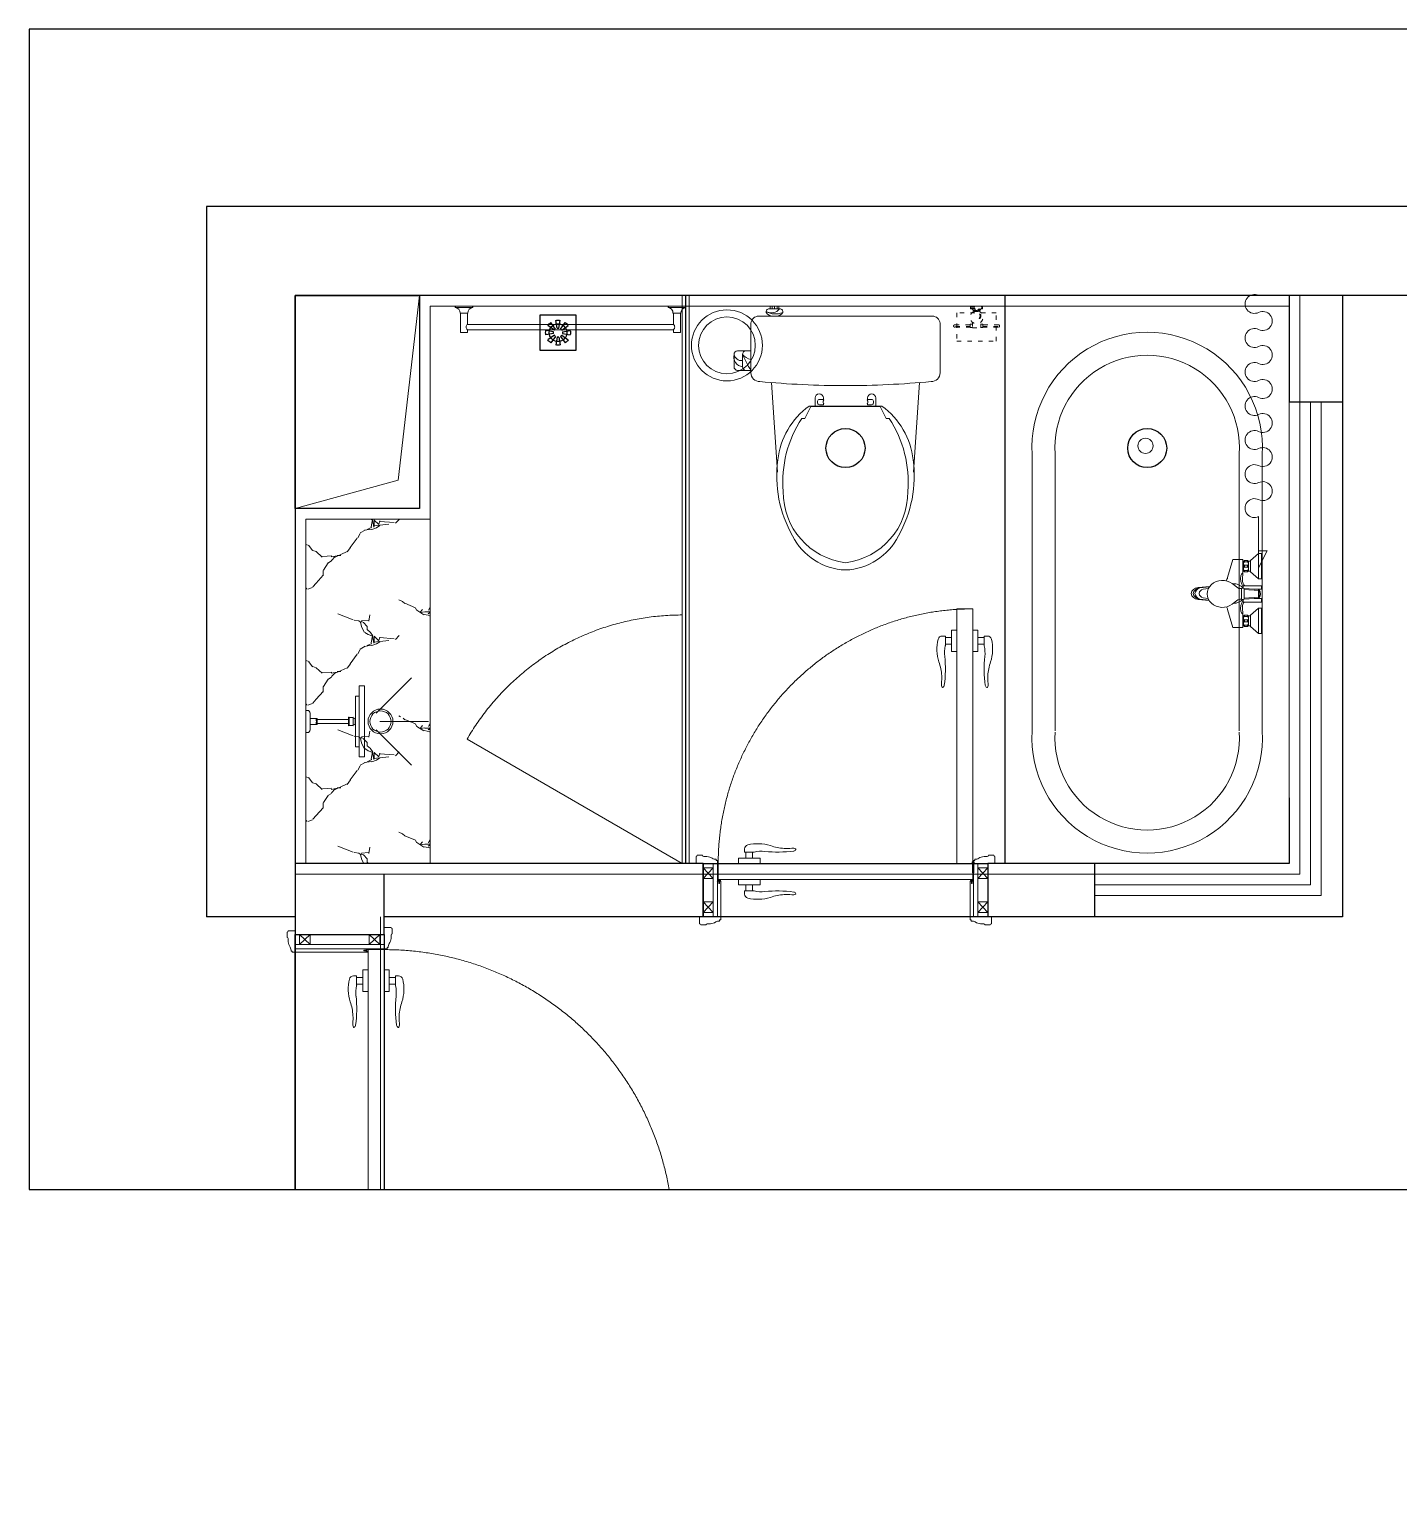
# Model space of a CAD drawing. Header units: millimetres. Extents: x 3162 to 221128, y -144913 to 11496.
# Drawn here: x 39419 to 43278, y -8834 to -4734 of the extents above; entities that cross this region are included whole.
import ezdxf
from ezdxf.xclip import XClip

# ---------------------------------------------------------------- set-up
doc = ezdxf.new("R2010")
doc.units = ezdxf.units.MM
doc.header["$LTSCALE"] = 10
doc.header["$XCLIPFRAME"] = 2
for name, pattern in [('ACAD_ISO03W100', [30, 12, -18]), ('DASH', [8.89, 6.35, -2.54]), ('DOTE', [61.468, 50.8, -5.08, 0.508, -5.08]), ('HIDDEN', [9.525, 6.35, -3.175])]:
    doc.linetypes.add(name, pattern=pattern)
doc.layers.get('Defpoints').update_dxf_attribs({"color": 250})
for name, color, linetype, lineweight in [('FC-Doorsill【门槛线】', 8, 'Continuous', 0), ('FC-Material【地坪分割线】', 138, 'Continuous', 0), ('FF-Complete【墙体完成线】', 6, 'Continuous', 0), ('FF-Curtain【平面窗帘】', 32, 'Continuous', 0), ('FF-Door【门】', 51, 'Continuous', 0), ('FF-FIXT【洁具】', 31, 'Continuous', 0), ('FF-MT【门套】', 20, 'Continuous', 0), ('FF-Socket【电气】', 124, 'Continuous', 0), ('FF-Win【窗】', 132, 'Continuous', 0), ('FF-【活动成品家具】', 51, 'Continuous', 0), ('Fine【细线】', 250, 'Continuous', 0), ('Hidden【虚线】', 136, 'DASH', 0)]:
    doc.layers.add(name, color=color, linetype=linetype, lineweight=lineweight)
for name, color, linetype in [('SYMBOL【符号】', 136, 'Continuous'), ('WALL_NEW【新建墙体】', 4, 'Continuous'), ('WALL【墙体】', 7, 'Continuous'), ('图层5', 251, 'Continuous'), ('屋面', 4, 'Continuous')]:
    doc.layers.add(name, color=color, linetype=linetype)

# ---------------------------------------------------------------- blocks, each defined once
blk = doc.blocks.new('马桶平面15')
at = {"color": 251}
for p, q in [((-182.4, 735.2), (-182.4, 743.3)), ((-175.9, 735.1), (-175.9, 743.3)), ((-168.6, 743.3), (-168.6, 735.1)), ((-164.1, 735.1), (-187.7, 735.1))]:
    blk.add_line(p, q, dxfattribs=at)
for points in [[(-171.3, 714.9, 0.288575), (-152.8, 725.1, 0.464141), (-158.6, 735.1), (-164.1, 735.1), (-164.1, 743.3), (-187.7, 743.3), (-187.7, 743.3), (-187.7, 735.1), (-193.2, 735.1, 0.464141), (-199, 725.1, 0.288575), (-180.5, 714.9)], [(-61.5, 462.9), (-61.5, 484.4, -1), (-38, 484.4), (-38, 480.5)], [(109.7, 462.9), (109.7, 484.4, 1), (86.2, 484.4), (86.2, 480.5)], [(26.7, 460.2), (121.9, 460.2), (138.7, 426.6), (147.1, 426.6, -0.17108), (199.3, 221.2, -0.383832), (24.1, 20.6, -0.383832), (-151.1, 221.2, -0.17108), (-98.9, 426.6), (-90.5, 426.6), (-73.7, 460.2), (121.9, 460.2)]]:
    blk.add_lwpolyline(points, format="xyb", dxfattribs=at)
for points in [[(24.1, 519.2, -0.023855), (-216.9, 530.8, -0.42765), (-242.5, 555.3), (-242.5, 695.1, -0.382307), (-220.4, 714.9), (24.1, 714.9), (268.6, 714.9, -0.382307), (290.7, 695.1), (290.7, 555.3, -0.42765), (265.1, 530.8, -0.023855)], [(24.1, 0, -0.272339), (-125.1, 96, -0.163159), (-166.6, 310.4, -0.20934), (-78.5, 461.5), (24.1, 461.5), (126.7, 461.5, -0.20934), (214.8, 310.4, -0.163159), (173.3, 96, -0.272339)]]:
    blk.add_lwpolyline(points, format="xyb", close=True)
for points in [[(-242.5, 617.1), (-242.5, 562.2), (-279.9, 562.2, -0.414214), (-289.9, 572.2), (-289.9, 607.1, -0.414214), (-279.9, 617.1)], [(-242.5, 617.1), (-242.5, 562.2), (-256.2, 562.2, -0.414214), (-266.2, 572.2), (-266.2, 607.1, -0.414214), (-256.2, 617.1)], [(-54.5, 475.5), (-54.5, 470.3, 0.414214), (-49.5, 465.3), (-38.7, 465.3, 0.58538), (-38.5, 470.3), (-38.5, 475.5, 0.58538), (-38.7, 480.5), (-49.5, 480.5, 0.414214)], [(102.7, 475.5), (102.7, 470.3, -0.414214), (97.7, 465.3), (86.9, 465.3, -0.58538), (86.7, 470.3), (86.7, 475.5, -0.58538), (86.9, 480.5), (97.7, 480.5, -0.414214)]]:
    blk.add_lwpolyline(points, format="xyb", close=True, dxfattribs=at)
for points in [[(-184.4, 527.9), (-167.1, 275.7)], [(232.6, 527.9), (215.3, 275.7)]]:
    blk.add_lwpolyline(points)
for centre, radius, start, end in [((-185.1, 755.7), 31.4, 242.8818, 319.142), ((-173.5, 774.1), 53.1, 240.7977, 292.8926), ((-262.7, 600.1), 28.1, 165.5916, 262.7603), ((-267.7, 612.3), 22.8, 193.4235, 273.8412), ((-231.7, 638.1), 46.4, 221.9148, 256.4413), ((180.7, 814.1), 492.5, 204.8643, 210.765)]:
    blk.add_arc(centre, radius, start, end, dxfattribs=at)
blk = doc.blocks.new('花洒平面')
at = {"color": 8}
for p, q in [((0, 207.8), (0, 345.7)), ((-23.2, 198.2), (-122.7, 297.6)), ((23.2, 198.2), (122.7, 297.6)), ((100, 150), (-100, 150)), ((10, 139.4), (-10, 139.4)), ((9.5, 133.4), (-9.5, 133.4)), ((7.6, 138.4), (-7.5, 138.4)), ((11, 121.4), (-11, 121.4)), ((6, 119.4), (-6, 119.4)), ((-8.5, 12), (8.5, 12)), ((-6.5, 32), (6.5, 32))]:
    blk.add_line(p, q, dxfattribs=at)
blk.add_lwpolyline([(11, 131.4, 0.992115), (11, 133.4), (9.5, 133.4, 0.130917), (7.6, 138.4), (9.5, 138.4, 0.413995), (10, 139.4), (71.3, 139.4), (71.3, 150), (100, 150), (100, 165), (-100, 165), (-100, 150), (-71.3, 150), (-71.3, 139.4), (-10, 139.4, 0.413995), (-9.5, 138.4), (-7.5, 138.4, 0.130917), (-9.5, 133.4), (-11, 133.4, 0.992115), (-11, 131.4, 0.003958), (-11, 131.4, 0.080962), (-11, 121.4, 1), (-11, 119.4), (-6, 119.4), (-6, 32), (-6.5, 32, 0.414214), (-8.5, 30), (-8.5, 12), (-21, 12, 0.261972), (-31, 7), (-31, 0), (31, 0), (31, 7, 0.261972), (21, 12), (8.5, 12), (8.5, 30, 0.414214), (6.5, 32), (6, 32), (6, 119.4), (11, 119.4, 1), (11, 121.4, 0.080962), (11, 131.4)], format="xyb")
blk.add_lwpolyline([(8.5, 30, -0.375464), (2.6, 29, 0.238002), (-2.6, 29, -0.375464), (-8.5, 30)], format="xyb", dxfattribs=at)
for radius in [35, 30]:
    blk.add_circle((0, 210), radius, dxfattribs=at)
blk = doc.blocks.new('DOORBLK101')
blk.add_line((-0.5, 0), (0, 0.866))
at = {"color": 8, "linetype": 'HIDDEN', "ltscale": 10}
blk.add_arc((-0.5, 0), 1, 0, 60, dxfattribs=at)
blk = doc.blocks.new('海龙工具_2009110106373373')
at = {"linetype": 'ACAD_ISO03W100', "ltscale": 0.1}
for p, q in [((-16.7, 0), (16.7, 0)), ((-16.7, -5.8), (-16.7, 0)), ((16.7, -5.8), (16.7, 0)), ((-16.7, -5.8), (16.7, -5.8)), ((-9.5, -11.1), (9.5, -11.1)), ((-7.9, -13.8), (7.9, -13.8)), ((-6.9, -13.8), (-6.9, -11.1)), ((6.9, -13.8), (6.9, -11.1))]:
    blk.add_line(p, q, dxfattribs=at)
at = {"color": 8, "linetype": 'ACAD_ISO03W100', "ltscale": 0.1}
for p, q in [((-16.7, -4.4), (16.7, -4.4)), ((-6.6, -13.8), (-6.6, -11.1)), ((-6.1, -13.8), (-6.1, -11.1)), ((-2.5, -13.8), (-2.5, -11.1)), ((5.6, -13.8), (5.6, -11.1)), ((5.9, -13.8), (5.9, -11.1)), ((6.4, -13.8), (6.4, -11.1)), ((7, -33.3), (9.2, -33.3)), ((7.8, -20.3), (11.9, -22.7))]:
    blk.add_line(p, q, dxfattribs=at)
blk.add_lwpolyline([(-55.5, -96.8), (55.2, -96.8), (55.2, -17.4), (-55.5, -17.4)], close=True, dxfattribs=at)
for points in [[(-17.6, -56.1), (-64.4, -56.1)], [(-17.6, -56.7), (-64, -56.7)], [(17.6, -56.1), (64.4, -56.1)], [(17.6, -56.7), (64, -56.7)]]:
    blk.add_lwpolyline(points, dxfattribs=at)
at = {"linetype": 'ACAD_ISO03W100', "ltscale": 0.1}
for points in [[(-61.4, -51), (-17.6, -51)], [(-17.6, -57.8), (-61.4, -57.8)], [(-11.7, -49.5), (-17.6, -49.5), (-17.6, -58.8), (-11.7, -58.8)], [(-11.7, -43.8), (-11.7, -59.9), (11.7, -59.9), (11.7, -43.8)], [(11.7, -49.5), (17.6, -49.5), (17.6, -58.8), (11.7, -58.8)], [(61.4, -51), (17.6, -51)], [(17.6, -57.8), (61.4, -57.8)]]:
    blk.add_lwpolyline(points, dxfattribs=at)
for centre, radius, start, end in [((0, -30), 18.1, 116.1175, 63.8825), ((-20.9, -14.2), 11.8, 15.3828, 45.4987), ((20.9, -14.2), 11.8, 134.5013, 164.6172), ((-61.4, -54.4), 3.41, 90, 270), ((61.4, -54.4), 3.41, 270, 90)]:
    blk.add_arc(centre, radius, start, end, dxfattribs=at)
at = {"color": 8, "linetype": 'ACAD_ISO03W100', "ltscale": 0.1}
for centre, radius, start, end in [((-15.3, -11.8), 11.2, 3.7227, 32.4859), ((-22.2, -12.5), 18.8, 4.2436, 20.7431), ((14.7, -12.4), 11.2, 143.8042, 173.1553), ((16.9, -14.2), 11.8, 134.5013, 164.6172), ((21.6, -18.2), 16.8, 132.4216, 154.9263), ((0.7, -26.4), 9.31, 311.8793, 40.3803), ((0.9, -25.5), 11.4, 317.035, 14.508)]:
    blk.add_arc(centre, radius, start, end, dxfattribs=at)
blk = doc.blocks.new('海龙_05069869')
at = {"layer": 'FF-FIXT【洁具】'}
blk.add_circle((0, 0), 100, dxfattribs=at)
at = {"layer": 'FF-FIXT【洁具】', "color": 9}
blk.add_circle((0, 0), 80, dxfattribs=at)
blk = doc.blocks.new('海龙工具_毛巾架平面')
at = {"linetype": 'ByBlock', "lineweight": 0}
for p, q in [((-323.6, 0.4), (-323.6, 4.4)), ((-275.6, 0.4), (-275.6, 4.4)), ((276.4, 0.4), (276.4, 4.4)), ((324.4, 0.4), (324.4, 4.4))]:
    blk.add_line(p, q, dxfattribs=at)
for points in [[(-289.6, 66.9), (-289.6, 74.4), (-309.6, 74.4), (-309.6, 20.4)], [(290.4, 66.9), (-289.6, 66.9)], [(-289.6, 20.2), (-289.6, 51.9)], [(-289.6, 51.9), (290.4, 51.9)], [(310.4, 20.2), (310.4, 74.4), (290.4, 74.4), (290.4, 66.9)], [(290.4, 51.9), (290.4, 20.4)]]:
    blk.add_lwpolyline(points)
for points in [[(-324.6, 4.4, 0.406293), (-310.6, 20.4), (-288.6, 20.4, 0.411692), (-274.6, 4.4)], [(275.4, 4.4, 0.406293), (289.4, 20.4), (311.4, 20.4, 0.411692), (325.4, 4.4)]]:
    blk.add_lwpolyline(points, format="xyb", dxfattribs=at)
for points in [[(-274.6, 0.4), (-274.6, 4.4), (-324.6, 4.4), (-324.6, 0.4)], [(325.4, 0.4), (325.4, 4.4), (275.4, 4.4), (275.4, 0.4)]]:
    blk.add_lwpolyline(points, close=True, dxfattribs=at)
at = {"color": 250}
for centre, start, end in [((-284.3, 59.4), 125.0015, 234.9985), ((285.2, 59.4), 305.0015, 54.9985)]:
    blk.add_arc(centre, 9.16, start, end, dxfattribs=at)
blk = doc.blocks.new('卫_毛巾架')
blk.add_blockref('海龙工具_毛巾架平面', (0, -0.4))
blk = doc.blocks.new('dsfdsdgds')
at = {"layer": '图层5'}
for p, q in [((372347.6, 3771.9), (372329.2, 3784.8)), ((372350.7, 3775), (372337.8, 3793.4)), ((372355.7, 3777.1), (372351.8, 3799.2)), ((372360, 3777.1), (372363.9, 3799.2)), ((372365.1, 3775), (372377.9, 3793.4)), ((372368.2, 3771.9), (372386.5, 3784.8)), ((372345.5, 3766.9), (372323.4, 3770.8)), ((372345.5, 3762.5), (372323.4, 3758.6)), ((372347.6, 3757.5), (372329.2, 3744.6)), ((372350.7, 3754.4), (372337.8, 3736)), ((372355.7, 3752.3), (372351.8, 3730.2)), ((372360, 3752.3), (372363.9, 3730.2)), ((372365.1, 3754.4), (372377.9, 3736)), ((372368.2, 3757.5), (372386.5, 3744.6)), ((372370.2, 3766.9), (372392.3, 3770.8)), ((372370.2, 3762.5), (372392.3, 3758.6))]:
    blk.add_line(p, q, dxfattribs=at)
for radius, start, end in [(35, 125, 145), (12.6, 125, 145), (35, 80, 100), (12.6, 80, 100), (12.6, 35, 55), (35, 35, 55), (35, 170, 190), (35, 215, 235), (12.6, 170, 190), (12.6, 215, 235), (12.6, 260, 280), (12.6, 305, 325), (12.6, 350, 10), (35, 305, 325), (35, 350, 10), (35, 260, 280)]:
    blk.add_arc((372357.9, 3764.7), radius, start, end, dxfattribs=at)
at = {"layer": '屋面'}
blk.add_lwpolyline([(372307.9, 3714.7), (372407.9, 3714.7), (372407.9, 3814.7), (372307.9, 3814.7)], close=True, dxfattribs=at)
blk = doc.blocks.new('门套线03')
at = {"ltscale": 100}
blk.add_lwpolyline([(60, 0), (60, 19.7, -0.339185), (56.6, 23.1), (42, 23.1, -0.360475), (38.5, 19.7), (29.2, 19.7, 0.137802), (14.5, 14.7, -0.16589), (3.4, 11.9), (3.4, 8.7), (0, 8.7), (0, 0)], format="xyb", close=True, dxfattribs=at)
blk = doc.blocks.new('HL_Door_Hinge')
at = {"color": 0, "linetype": 'DOTE', "ltscale": 0.04}
for p, q in [((-4, 3), (4, 3)), ((0, -1), (0, 7))]:
    blk.add_line(p, q, dxfattribs=at)
at = {"color": 0, "linetype": 'DASH', "ltscale": 5}
for p, q in [((-2, -26), (-2, 0.8)), ((-0.5, -26), (-0.5, 0)), ((0.5, -26), (0.5, 0)), ((2, -26), (2, 0.8)), ((-0.5, -26), (-2, -26)), ((0.5, -26), (2, -26))]:
    blk.add_line(p, q, dxfattribs=at)
for radius in [3, 2]:
    blk.add_circle((0, 3), radius, dxfattribs=at)
blk = doc.blocks.new('HL_Door_Seal')
at = {"color": 0}
for p, q in [((5, 0), (-5, 0)), ((-1, 6), (-0.5, 6.5)), ((-1, 6), (-0.5, 6)), ((-1, 5.5), (-0.5, 6)), ((-1, 5.5), (-0.5, 5.5)), ((-1, 5), (-0.5, 5.5)), ((-1, 4.5), (-0.5, 5)), ((-1, 5), (-0.5, 5)), ((-1, 4.5), (-0.5, 4.5)), ((-1, 4), (-0.5, 4.5)), ((-1, 4), (-0.5, 4)), ((-1, 3.5), (-0.5, 4)), ((-1, 3.5), (-0.5, 3.5)), ((-1, 3), (-0.5, 3.5)), ((-1, 3), (-0.5, 3)), ((-1, 2.5), (-0.5, 3)), ((-1, 2.5), (-0.5, 2.5)), ((-1, 2), (-0.5, 2.5)), ((-1, 2), (-0.5, 2)), ((-1, 1.5), (-0.5, 2)), ((-1, 1.5), (-0.5, 1.5)), ((-1, 1), (-0.5, 1.5)), ((-1, 1), (-0.5, 1)), ((-1, 0.5), (-0.5, 1)), ((-1, 0.5), (-0.5, 0.5)), ((-1, 0), (-0.5, 0.5)), ((-0.5, 6.5), (0.5, 6.5)), ((1, 6), (0.5, 6.5)), ((1, 6), (0.5, 6)), ((1, 5.5), (0.5, 6)), ((1, 5.5), (0.5, 5.5)), ((1, 5), (0.5, 5.5)), ((1, 5), (0.5, 5)), ((1, 4.5), (0.5, 5)), ((1, 4.5), (0.5, 4.5)), ((1, 4), (0.5, 4.5)), ((1, 4), (0.5, 4)), ((1, 3.5), (0.5, 4)), ((1, 3.5), (0.5, 3.5)), ((1, 3), (0.5, 3.5)), ((1, 3), (0.5, 3)), ((1, 2.5), (0.5, 3)), ((1, 2.5), (0.5, 2.5)), ((1, 2), (0.5, 2.5)), ((1, 2), (0.5, 2)), ((1, 1.5), (0.5, 2)), ((1, 1.5), (0.5, 1.5)), ((1, 1), (0.5, 1.5)), ((1, 1), (0.5, 1)), ((1, 0.5), (0.5, 1)), ((1, 0.5), (0.5, 0.5)), ((1, 0), (0.5, 0.5))]:
    blk.add_line(p, q, dxfattribs=at)
blk.add_lwpolyline([(-3.9, -1, 0.774597), (3.9, -1)], format="xyb", close=True, dxfattribs=at)
blk.add_arc((0, 0), 5, 180, 0.0005, dxfattribs=at)
blk = doc.blocks.new('门把手02')
at = {"color": 250}
for p, q in [((-30.4, 14.6), (-15.2, 14.6)), ((-30.4, 0), (-30.4, 14.6)), ((30.4, 0), (-30.4, 0)), ((-15.2, 14.6), (19.6, 14.6)), ((-15.2, 14.6), (19.6, 14.6)), ((-13.5, 32.2), (-13.5, 40.9)), ((12.9, 32.2), (-13.5, 32.2)), ((-9.4, 14.6), (-9.4, 32.2)), ((9.4, 14.6), (9.4, 32.2)), ((19.6, 14.6), (30.4, 14.6)), ((30.4, 14.6), (30.4, 0))]:
    blk.add_line(p, q, dxfattribs=at)
at = {"color": 250, "extrusion": (0, 0, -1)}
for centre, major_axis, start_param, end_param in [((-1.3, 40.9), (-8.59, 8.59), 5.497787, 6.813202), ((23.4, -64.1), (-0.1, 120), -0.233047, 0.306451), ((107.8, 189.2), (1.8, 147), 3.194781, 3.464277), ((105.2, 172), (-91.7, 91.7), 3.813778, 3.981187), ((122.5, 24), (-13.7, 13.7), 0.647464, 1.248663), ((130.6, 40.4), (-0.729, 0.729), 1.325662, 2.819982), ((12.9, 37.2), (3.58, 3.58), 2.124304, 2.356194), ((33.8, -51.4), (0, 86), -0.231441, 0.114669), ((79.3, 368.4), (-0.1, 336.3), 3.005111, 3.247916), ((124, 43.6), (5.92, 5.92), 1.238085, 2.228964)]:
    blk.add_ellipse(centre, major_axis=major_axis, ratio=1, start_param=start_param, end_param=end_param, dxfattribs=at)
blk = doc.blocks.new('hld_1_819.978_250_门把手02_门套线03_45_0_0_3_40_0_1_1')
at = {"layer": 'FC-Doorsill【门槛线】'}
for p, q in [((-0.5, 0.1389), (0.5, 0.1389)), ((-0.5, -0.1389), (0.5, -0.1389))]:
    blk.add_line(p, q, dxfattribs=at)
at = {"layer": 'FF-Door【门】'}
blk.add_lwpolyline([(-0.4528, 0.1389), (-0.4028, 0.1389), (-0.4028, 1.0444), (-0.4528, 1.0444)], close=True, dxfattribs=at)
at = {"layer": 'FF-Door【门】', "color": 250, "linetype": 'ACAD_ISO03W100', "ltscale": 0.104167}
blk.add_lwpolyline([(-0.4528, 0.1389), (0.4528, 0.1389), (0.4528, 0.0889), (-0.4528, 0.0889)], close=True, dxfattribs=at)
at = {"layer": 'FF-Door【门】', "color": 8, "linetype": 'HIDDEN', "ltscale": 60}
blk.add_arc((-0.4528, 0.1389), 0.9056, 0, 90, dxfattribs=at)
at = {"layer": 'FF-MT【门套】', "color": 250}
for p, q in [((-0.4689, 0.1256), (-0.5, 0.0922)), ((-0.4689, 0.0922), (-0.5, 0.1256)), ((0.4689, 0.1256), (0.5, 0.0922)), ((0.4689, 0.0922), (0.5, 0.1256)), ((-0.5, -0.0922), (-0.4689, -0.1256)), ((-0.5, -0.1256), (-0.4689, -0.0922)), ((0.5, -0.0922), (0.4689, -0.1256)), ((0.5, -0.1256), (0.4689, -0.0922))]:
    blk.add_line(p, q, dxfattribs=at)
for points in [[(-0.5, 0.1389), (-0.4689, 0.1389), (-0.4689, 0.1256), (-0.5, 0.1256)], [(-0.4689, 0.1389), (-0.4556, 0.1389), (-0.4556, -0.1389), (-0.4689, -0.1389)], [(0.4689, 0.1389), (0.4556, 0.1389), (0.4556, -0.1389), (0.4689, -0.1389)], [(0.5, 0.1389), (0.4689, 0.1389), (0.4689, 0.1256), (0.5, 0.1256)], [(-0.4689, 0.1256), (-0.4689, 0.0922), (-0.5, 0.0922), (-0.5, 0.1256)], [(0.4689, 0.1256), (0.4689, 0.0922), (0.5, 0.0922), (0.5, 0.1256)], [(-0.5, -0.0922), (-0.5, -0.1256), (-0.4689, -0.1256), (-0.4689, -0.0922)], [(-0.5, -0.1389), (-0.4689, -0.1389), (-0.4689, -0.1256), (-0.5, -0.1256)], [(0.5, -0.0922), (0.5, -0.1256), (0.4689, -0.1256), (0.4689, -0.0922)], [(0.5, -0.1389), (0.4689, -0.1389), (0.4689, -0.1256), (0.5, -0.1256)]]:
    blk.add_lwpolyline(points, close=True, dxfattribs=at)
at = {"layer": 'FF-MT【门套】'}
for points in [[(-0.5, 0.1389), (-0.4556, 0.1389), (-0.4556, 0.0833), (-0.4444, 0.0833), (-0.4444, -0.1389), (-0.5, -0.1389)], [(0.5, 0.1389), (0.4556, 0.1389), (0.4556, 0.0833), (0.4444, 0.0833), (0.4444, -0.1389), (0.5, -0.1389)]]:
    blk.add_lwpolyline(points, close=True, dxfattribs=at)
at = {"layer": 'FF-Door【门】', "color": 250, "yscale": 0.001111138856807, "zscale": 0.001111138856807}
for name, p, xscale, rotation in [('门把手02', (-0.4528, 0.9444), -0.001111138856807, 90.00000000000593), ('门把手02', (-0.4028, 0.9444), 0.001111138856807, 270.0000000000178), ('HL_Door_Seal', (-0.45, 0.0833), 0.001111138856807, 180.0000000000119), ('HL_Door_Seal', (0.45, 0.0833), -0.001111138856807, 180)]:
    blk.add_blockref(name, p, dxfattribs=dict(at, xscale=xscale, rotation=rotation))
at = {"layer": 'FF-Door【门】', "color": 250, "zscale": 0.001111138856807}
for name, p, xscale, yscale in [('门把手02', (0.3556, 0.1389), -0.001111138856807, 0.001111138856807), ('HL_Door_Hinge', (-0.4542, 0.1389), 0.001111138856807, 0.001111138856807), ('门把手02', (0.3556, 0.0889), -0.001111138856807, -0.001111138856807)]:
    blk.add_blockref(name, p, dxfattribs=dict(at, xscale=xscale, yscale=yscale))
at = {"layer": 'FF-MT【门套】', "zscale": 0.001111138856807}
for p, xscale, yscale in [((-0.4556, 0.1389), -0.001111138856807, 0.001111138856807), ((0.4556, 0.1389), 0.001111138856807, 0.001111138856807), ((-0.4444, -0.1389), -0.001111138856807, -0.001111138856807), ((0.4444, -0.1389), 0.001111138856807, -0.001111138856807)]:
    blk.add_blockref('门套线03', p, dxfattribs=dict(at, xscale=xscale, yscale=yscale))
blk = doc.blocks.new('hld_1_722.134_150_门把手02_门套线03_45_0_0_3_40_0_1_1')
at = {"layer": 'FC-Doorsill【门槛线】'}
for p, q in [((-0.5, 0.0935), (0.5, 0.0935)), ((-0.5, -0.0935), (0.5, -0.0935))]:
    blk.add_line(p, q, dxfattribs=at)
at = {"layer": 'FF-Door【门】'}
blk.add_lwpolyline([(-0.447, 0.0935), (-0.3909, 0.0935), (-0.3909, 0.9875), (-0.447, 0.9875)], close=True, dxfattribs=at)
at = {"layer": 'FF-Door【门】', "color": 250, "linetype": 'ACAD_ISO03W100', "ltscale": 0.104167}
blk.add_lwpolyline([(-0.447, 0.0935), (0.447, 0.0935), (0.447, 0.0374), (-0.447, 0.0374)], close=True, dxfattribs=at)
at = {"layer": 'FF-Door【门】', "color": 8, "linetype": 'HIDDEN', "ltscale": 60}
blk.add_arc((-0.447, 0.0935), 0.894, 0, 90, dxfattribs=at)
at = {"layer": 'FF-MT【门套】', "color": 250}
for p, q in [((-0.4651, 0.0785), (-0.5, 0.0411)), ((-0.4651, 0.0411), (-0.5, 0.0785)), ((0.4651, 0.0785), (0.5, 0.0411)), ((0.4651, 0.0411), (0.5, 0.0785)), ((-0.5, -0.0411), (-0.4651, -0.0785)), ((-0.5, -0.0785), (-0.4651, -0.0411)), ((0.5, -0.0411), (0.4651, -0.0785)), ((0.5, -0.0785), (0.4651, -0.0411))]:
    blk.add_line(p, q, dxfattribs=at)
for points in [[(-0.5, 0.0935), (-0.4651, 0.0935), (-0.4651, 0.0785), (-0.5, 0.0785)], [(-0.4651, 0.0785), (-0.4651, 0.0411), (-0.5, 0.0411), (-0.5, 0.0785)], [(-0.4651, 0.0935), (-0.4501, 0.0935), (-0.4501, -0.0935), (-0.4651, -0.0935)], [(0.4651, 0.0935), (0.4501, 0.0935), (0.4501, -0.0935), (0.4651, -0.0935)], [(0.5, 0.0935), (0.4651, 0.0935), (0.4651, 0.0785), (0.5, 0.0785)], [(0.4651, 0.0785), (0.4651, 0.0411), (0.5, 0.0411), (0.5, 0.0785)], [(-0.5, -0.0411), (-0.5, -0.0785), (-0.4651, -0.0785), (-0.4651, -0.0411)], [(0.5, -0.0411), (0.5, -0.0785), (0.4651, -0.0785), (0.4651, -0.0411)], [(-0.5, -0.0935), (-0.4651, -0.0935), (-0.4651, -0.0785), (-0.5, -0.0785)], [(0.5, -0.0935), (0.4651, -0.0935), (0.4651, -0.0785), (0.5, -0.0785)]]:
    blk.add_lwpolyline(points, close=True, dxfattribs=at)
at = {"layer": 'FF-MT【门套】'}
for points in [[(-0.5, 0.0935), (-0.4501, 0.0935), (-0.4501, 0.0312), (-0.4377, 0.0312), (-0.4377, -0.0935), (-0.5, -0.0935)], [(0.5, 0.0935), (0.4501, 0.0935), (0.4501, 0.0312), (0.4377, 0.0312), (0.4377, -0.0935), (0.5, -0.0935)]]:
    blk.add_lwpolyline(points, close=True, dxfattribs=at)
at = {"layer": 'FF-Door【门】', "color": 250, "yscale": 0.001246673720702, "zscale": 0.001246673720702}
for name, p, xscale, rotation in [('门把手02', (-0.447, 0.8753), -0.001246673720702, 90.00000000000593), ('门把手02', (-0.3909, 0.8753), 0.001246673720702, 270.0000000000178), ('HL_Door_Seal', (-0.4439, 0.0312), 0.001246673720702, 180.0000000000119), ('HL_Door_Seal', (0.4439, 0.0312), -0.001246673720702, 180)]:
    blk.add_blockref(name, p, dxfattribs=dict(at, xscale=xscale, rotation=rotation))
at = {"layer": 'FF-Door【门】', "color": 250, "zscale": 0.001246673720702}
for name, p, xscale, yscale in [('门把手02', (0.3379, 0.0935), -0.001246673720702, 0.001246673720702), ('HL_Door_Hinge', (-0.4486, 0.0935), 0.001246673720702, 0.001246673720702), ('门把手02', (0.3379, 0.0374), -0.001246673720702, -0.001246673720702)]:
    blk.add_blockref(name, p, dxfattribs=dict(at, xscale=xscale, yscale=yscale))
at = {"layer": 'FF-MT【门套】', "zscale": 0.001246673720702}
for p, xscale, yscale in [((-0.4501, 0.0935), -0.001246673720702, 0.001246673720702), ((0.4501, 0.0935), 0.001246673720702, 0.001246673720702), ((-0.4377, -0.0935), -0.001246673720702, -0.001246673720702), ((0.4377, -0.0935), 0.001246673720702, -0.001246673720702)]:
    blk.add_blockref('门套线03', p, dxfattribs=dict(at, xscale=xscale, yscale=yscale))
blk = doc.blocks.new('卫_成品浴缸03')
for p, q in [((-324, 1122.3), (-324, 344.7)), ((324, 344.7), (324, 1122.3))]:
    blk.add_line(p, q)
at = {"color": 8}
for p, q in [((-259.2, 1122.3), (-259.2, 342.5)), ((259.2, 342.5), (259.2, 1122.3)), ((241.4, 831.6), (226.7, 780.7)), ((269.5, 831.6), (241.4, 831.6)), ((269.5, 826.6), (269.5, 831.6)), ((271.7, 826.6), (269.5, 826.6)), ((269.5, 798.7), (269.5, 826.6)), ((274, 828.6), (271.7, 826.6)), ((271.7, 826.6), (271.7, 812.7)), ((274, 824.6), (271.7, 822.6)), ((283, 828.6), (274, 828.6)), ((274, 828.6), (274, 824.6)), ((274, 824.6), (283, 824.6)), ((285.2, 826.6), (283, 828.6)), ((283, 824.6), (283, 828.6)), ((283, 824.6), (285.2, 821.6)), ((290.9, 826.6), (285.2, 826.6)), ((285.2, 826.6), (285.2, 812.7)), ((313.4, 848.6), (290.9, 828.6)), ((290.9, 828.6), (290.9, 826.6)), ((290.9, 826.6), (290.9, 812.7)), ((322.4, 848.6), (313.4, 848.6)), ((313.4, 848.6), (313.4, 776.7)), ((322.4, 776.7), (322.4, 848.6)), ((269.5, 787.7), (269.5, 798.7)), ((269.5, 798.7), (271.7, 798.7)), ((274, 815.7), (271.7, 817.7)), ((271.7, 798.7), (271.7, 812.7)), ((274, 809.7), (271.7, 807.7)), ((274, 800.7), (271.7, 802.7)), ((271.7, 798.7), (274, 796.7)), ((274, 815.7), (274, 812.7)), ((283, 815.7), (274, 815.7)), ((274, 809.7), (274, 812.7)), ((283, 809.7), (274, 809.7)), ((274, 796.7), (274, 800.7)), ((274, 800.7), (283, 800.7)), ((274, 796.7), (283, 796.7)), ((285.2, 817.7), (283, 815.7)), ((283, 815.7), (283, 812.7)), ((283, 809.7), (283, 812.7)), ((285.2, 807.7), (283, 809.7)), ((283, 800.7), (285.2, 803.7)), ((283, 800.7), (283, 796.7)), ((283, 796.7), (285.2, 798.7)), ((285.2, 798.7), (285.2, 812.7)), ((285.2, 798.7), (290.9, 798.7)), ((290.9, 798.7), (290.9, 812.7)), ((290.9, 798.7), (290.9, 796.7)), ((290.9, 796.7), (313.4, 776.7)), ((143.5, 752.7), (174.9, 755.4)), ((174.4, 754.6), (148, 751.7)), ((171.8, 749.4), (158.1, 747.7)), ((255.4, 753.9), (239.9, 765.6)), ((266.1, 751.7), (262, 751.7)), ((266.1, 751.7), (266.1, 721.8)), ((322.4, 759.7), (270.6, 759.7)), ((270.6, 759.7), (270.6, 752.6)), ((315.5, 746.2), (272.8, 749.2)), ((315.6, 748.7), (272.9, 751.7)), ((272.9, 751.7), (272.9, 721.8)), ((301.4, 749.7), (322.4, 749.7)), ((313.4, 776.7), (322.4, 776.7)), ((313.4, 748.7), (313.4, 724.6)), ((315.6, 748.7), (315.6, 724.8)), ((322.4, 749.7), (322.4, 759.7)), ((176.3, 716), (143.5, 718.8)), ((175.8, 716.8), (148, 719.8)), ((172.7, 722), (158.1, 723.8)), ((255.4, 719.6), (239.9, 707.9)), ((266.1, 721.8), (262, 721.8)), ((270.6, 713.8), (270.6, 720.9)), ((322.4, 713.8), (270.6, 713.8)), ((315.5, 727.3), (272.8, 724.3)), ((315.6, 724.8), (272.9, 721.8)), ((301.4, 723.8), (322.4, 723.8)), ((322.4, 723.8), (322.4, 713.8)), ((226.7, 690.8), (241.4, 639.9)), ((269.5, 672.8), (269.5, 683.8)), ((269.5, 672.8), (269.5, 644.9)), ((271.7, 672.8), (269.5, 672.8)), ((274, 674.8), (271.7, 672.8)), ((271.7, 672.8), (271.7, 644.9)), ((274, 670.8), (271.7, 668.8)), ((274, 661.8), (271.7, 663.8)), ((274, 674.8), (274, 670.8)), ((283, 674.8), (274, 674.8)), ((274, 670.8), (283, 670.8)), ((283, 661.8), (274, 661.8)), ((274, 661.8), (274, 658.8)), ((274, 655.9), (274, 658.8)), ((283, 670.8), (283, 674.8)), ((285.2, 672.8), (283, 674.8)), ((283, 670.8), (285.2, 667.8)), ((285.2, 663.8), (283, 661.8)), ((283, 661.8), (283, 658.8)), ((283, 655.9), (283, 658.8)), ((285.2, 644.9), (285.2, 672.8)), ((290.9, 672.8), (285.2, 672.8)), ((313.4, 694.8), (290.9, 674.8)), ((290.9, 674.8), (290.9, 672.8)), ((290.9, 672.8), (290.9, 644.9)), ((313.4, 622.9), (313.4, 694.8)), ((322.4, 694.8), (313.4, 694.8)), ((322.4, 622.9), (322.4, 694.8)), ((241.4, 639.9), (269.5, 639.9)), ((269.5, 639.9), (269.5, 644.9)), ((269.5, 644.9), (271.7, 644.9)), ((274, 655.9), (271.7, 653.9)), ((274, 646.9), (271.7, 648.9)), ((271.7, 644.9), (274, 642.9)), ((283, 655.9), (274, 655.9)), ((274, 642.9), (274, 646.9)), ((274, 646.9), (283, 646.9)), ((274, 642.9), (283, 642.9)), ((285.2, 653.9), (283, 655.9)), ((283, 646.9), (285.2, 649.9)), ((283, 646.9), (283, 642.9)), ((283, 642.9), (285.2, 644.9)), ((285.2, 644.9), (290.9, 644.9)), ((290.9, 644.9), (290.9, 642.9)), ((290.9, 642.9), (313.4, 622.9)), ((313.4, 622.9), (322.4, 622.9))]:
    blk.add_line(p, q, dxfattribs=at)
blk.add_circle((-4.7, 319.9), 21.5, dxfattribs=at)
for centre, start, end in [((0, 1142.4), 356.4617, 183.5383), ((0, 324.6), 176.4617, 3.5383)]:
    blk.add_arc(centre, 324.6, start, end)
for centre, start, end in [((0, 1142.4), 356.4617, 183.5383), ((0, 324.6), 176.0449, 3.9551)]:
    blk.add_arc(centre, 259.8, start, end, dxfattribs=at)
at = {"color": 8, "extrusion": (0, 0, -1)}
for centre, major_axis, start_param, end_param in [((191.4, 788.7), (36.4, 0), 0.249587, 0.494131), ((315.7, 778.6), (-52.5, 0), -0.53621, 0.153708), ((277.2, 783.9), (-13.5, 0), 0.153708, 0.963491), ((323.3, 777.7), (55, 0), 2.85166, 3.34824), ((145.5, 733.9), (-21.3, 0), 0.095859, 1.474937), ((150.5, 733.5), (20.7, 0), 3.263435, 4.590547), ((158.3, 732.4), (24.1, 0), 3.29971, 4.270477), ((159.8, 736.3), (-13, 0), -0.048768, 1.438245), ((244.8, 736.1), (-30.3, 0), 1.52385, 2.478053), ((262, 760.7), (-10.1, 0), 4.712389, 5.418301), ((283.8, 767.2), (13.8, 0), 2.483395, 2.85166), ((290.3, 736.8), (-28.7, 0), 2.651635, 3.63155), ((145.5, 737.6), (-21.3, 0), -1.474937, -0.095859), ((150.5, 738), (20.7, 0), 1.692639, 3.01975), ((158.3, 739.1), (-24.1, 0), -1.128884, -0.158118), ((159.8, 735.2), (-13, 0), -1.438245, 0.048768), ((191.4, 682.8), (-36.4, 0), 2.585488, 2.892006), ((244.8, 735.4), (30.3, 0), 0.57261, 1.697033), ((262, 712.8), (10.1, 0), 4.006477, 4.712389), ((315.7, 693), (52.5, 0), 2.987885, 3.677803), ((323.3, 693.8), (-55, 0), -0.206647, 0.289932), ((283.8, 704.3), (13.8, 0), 3.431525, 4.027665), ((277.2, 687.6), (-13.5, 0), -0.963491, -0.153708)]:
    blk.add_ellipse(centre, major_axis=major_axis, ratio=0.887779, start_param=start_param, end_param=end_param, dxfattribs=at)
at = {"color": 8}
for centre, major_axis, start_param, end_param in [((212.1, 736.8), (-42.8, 0), 4.006477, 8.559894), ((269.5, 747.7), (-5.63, 0), 4.068888, 5.35589), ((269.5, 725.8), (-5.63, 0), 0.927295, 2.214297)]:
    blk.add_ellipse(centre, major_axis=major_axis, ratio=0.887779, start_param=start_param, end_param=end_param, dxfattribs=at)
blk = doc.blocks.new('海龙_08065491')
at = {"layer": 'FF-FIXT【洁具】'}
h = blk.add_hatch(dxfattribs=at)
h.set_pattern_fill('AA大理石深SC800', color=8, scale=700, style=0, pattern_type=2)
h.set_pattern_definition([(177.769103, (2572952.35, -1702951.014), (-700.00002183, -2.69e-05), [40.03034, -8366.3405]), (28.1136392, (2572932.35, -1702913.616), (700.0000028, 327.23196765), [26.45461, -5529.00824]), (76.6298055, (2572932.35, -1702860.636), (-1.05e-05, 327.2319275), [14.41496, -3012.71901]), (106.992819, (2572935.68, -1702837.26), (6.7e-06, 327.2319222), [11.40566, -2383.78875]), (21.8355897, (2572932.35, -1702813.89), (699.99999517, 327.2319006), [25.13679, -5253.58526]), (17.3096175, (2572935.68, -1702807.66), (700.0000145, 327.231969), [10.47438, -2189.14444]), (162.690382, (2572912.35, -1702949.46), (-700.0000325, 327.231908), [20.94876, -2178.67006]), (125.490837, (2572892.35, -1702943.22), (-4.3e-05, 327.231901), [17.22434, -1188.48149]), (162.690382, (2572882.35, -1702929.2), (-700.0000325, 327.231908), [10.47438, -2189.14444]), (136.925518, (2572872.35, -1702926.08), (-2e-05, 327.23191), [22.8165, -935.47517]), (3.3442344, (2572829.018, -1702912.058), (700.000013, 4.667e-05), [26.71214, -5582.84048]), (10.5914065, (2572812.35, -1702915.174), (1400.000031, 327.2319727), [16.95554, -3543.70772]), (0, (2572802.35, -1702915.17), (700, 327.23194), [10, -689.99994]), (103.370194, (2572932.35, -1702913.616), (-5.48e-05, 327.2319113), [14.41489, -3012.71901]), (90, (2572929, -1702899.6), (700, -4e-14), [10.90773, -316.32419]), (90, (2572929, -1702888.7), (700, -4e-14), [10.90773, -316.32419]), (78.995121, (2572929.02, -1702877.776), (-2.72e-05, 327.2319559), [17.46185, -3649.52189]), (90, (2572932.35, -1702826.35), (700, -4e-14), [12.46598, -314.76592]), (6.6658365, (2572922.35, -1702809.21), (699.9999705, 1.27e-05), [13.42411, -2805.63262]), (160.679045, (2572922.35, -1702809.21), (-699.9999937, 327.231933), [14.12908, -2952.97835]), (47.485996, (2572639.02, -1703014.9), (700.0000005, 654.4639248), [14.79793, -3092.76646]), (6.1571803, (2572649.018, -1703003.995), (2800.00001973, 327.23192843), [43.58473, -9109.2134]), (31.9352432, (2572692.35, -1702999.32), (699.9999716, 327.2319319), [11.78345, -2462.74511]), (19.3209546, (2572702.35, -1702993.09), (699.999996, 327.2319281), [14.12908, -2952.97835]), (8.8568723, (2572715.68, -1702988.41), (699.9999635, 5.46e-05), [20.24134, -2105.10111]), (30.29957, (2572735.684, -1702985.295), (700.0000166, 327.2319738), [15.44284, -3227.55244]), (61.8626245, (2572749.02, -1702977.5), (-3.7e-05, 327.231936), [14.13664, -1470.21231]), (52.9473395, (2572755.684, -1702965.038), (700.00000455, 981.6958246), [33.192334, -6937.19747]), (51.263996, (2572775.684, -1702938.55), (699.999997, 981.6958529), [15.98128, -3340.08304]), (25.054876, (2572785.68, -1702926.08), (700, -3e-06), [36.79571, -735.91427]), (47.485996, (2572819.02, -1702910.5), (700.0000005, 654.4639248), [14.79793, -3092.76646]), (31.9352432, (2572829.02, -1702899.59), (699.9999716, 327.2319319), [11.78345, -2462.74511]), (56.6470201, (2572839.018, -1702893.36), (700.0000012, 981.6958188), [24.25143, -5068.55181]), (90, (2572852.35, -1702873.1), (700, -4e-14), [15.582476, -311.64945]), (47.485996, (2572852.35, -1702857.52), (700.0000005, 654.4639248), [29.59586, -3077.96853]), (47.485996, (2572872.35, -1702835.704), (700.0000005, 654.4639248), [14.79793, -3092.76646]), (19.3209546, (2572882.35, -1702824.796), (699.999996, 327.2319281), [14.12908, -2952.97835]), (56.2378233, (2572895.684, -1702820.12), (699.99996254, 981.69585345), [29.98968, -6267.84088]), (25.054876, (2572715.68, -1702994.64), (700, -3e-06), [14.71827, -757.99171]), (80.6556929, (2572712.35, -1703014.9), (2.62e-05, 327.2319152), [20.52967, -4290.69354]), (160.679045, (2572725.684, -1703019.58), (-699.9999937, 327.231933), [14.12908, -2952.97835]), (148.064756, (2572735.68, -1703025.81), (-699.999967, 327.2319416), [11.78345, -2462.74511]), (115.424913, (2572742.35, -1703039.834), (-700.000029, 1636.1597197), [15.52817, -3245.38277]), (103.370194, (2572745.684, -1703053.86), (-5.48e-05, 327.2319113), [14.41489, -3012.71901]), (144.961427, (2572752.35, -1703058.53), (-700.0000265, 654.4638884), [8.14233, -1701.74844]), (173.334163, (2572765.684, -1703060.09), (-699.9999705, 1.88e-05), [13.42411, -2805.63262]), (158.418473, (2572809.018, -1703077.232), (-4199.99999472, 1636.15974199), [46.60026, -9739.4493]), (78.995121, (2572722.35, -1703075.674), (-2.72e-05, 327.2319559), [17.46185, -3649.52189]), (4.4550498, (2572725.684, -1703058.533), (700.0000104, 4.37e-05), [20.0606, -4192.66778]), (154.945124, (2572745.68, -1703056.97), (-700, -9e-07), [7.35917, -765.35081]), (132.514004, (2572739.02, -1703053.86), (-699.9999993, 654.463926), [14.79793, -3092.76646]), (90, (2572729, -1703042.95), (700, -4e-14), [9.34949, -317.88246]), (142.076999, (2572729.02, -1703033.6), (-700.0000235, 654.463844), [12.67686, -2649.46857]), (125.490837, (2572719.02, -1703025.81), (-4.3e-05, 327.231901), [11.48294, -1194.22296]), (99.344307, (2572712.35, -1703016.46), (-2.57e-05, 327.2319152), [20.5296, -4290.69354]), (90, (2572709, -1703014.9), (700, -4e-14), [18.69897, -308.53291]), (136.925518, (2572709.02, -1703014.9), (-2e-05, 327.23191), [18.2532, -940.03847]), (70.3775316, (2572692.35, -1703011.79), (1.97e-05, 327.231914), [9.92593, -2074.51804]), (175.54495, (2572692.35, -1703011.786), (-700.0000158, -2.36e-05), [40.1212, -4172.60718]), (148.064756, (2573289.02, -1703088.14), (-699.999967, 327.2319416), [23.56697, -2450.96166]), (35.0385725, (2573249.02, -1703083.47), (700.000032, 654.463882), [8.14233, -1701.74844]), (6.6658365, (2573265.684, -1703083.465), (699.9999705, 1.27e-05), [13.42411, -2805.63262]), (162.690382, (2573255.68, -1703091.26), (-700.0000325, 327.231908), [10.47438, -2189.14444]), (64.5750864, (2573242.35, -1703119.305), (699.9999829, 1636.1597424), [31.05627, -3229.8546]), (0, (2573249.02, -1703083.47), (700, 327.23194), [16.666664, -683.33328]), (118.137375, (2573292.35, -1703094.37), (-2.2e-05, 327.231903), [7.06832, -1477.28063]), (157.435521, (2573322.35, -1703106.84), (-699.9999875, 327.23189523), [32.48693, -6789.76837]), (136.925518, (2573329.02, -1703113.07), (-2e-05, 327.23191), [9.1266, -949.16507]), (154.945124, (2573339.02, -1703117.75), (-700, -9e-07), [11.03872, -761.67126]), (49.4476465, (2573272.35, -1703089.7), (700.0000126, 981.6957893), [10.25416, -2143.11958]), (51.263996, (2573049.02, -1702821.68), (699.999997, 981.6958529), [15.98128, -3340.08304]), (136.925518, (2573049.02, -1702821.68), (-2e-05, 327.23191), [9.1266, -949.16507]), (176.655765, (2573042.35, -1702815.447), (-700.00001707, -1.59e-05), [26.71214, -5582.84048]), (106.992819, (2573015.68, -1702813.89), (6.7e-06, 327.2319222), [11.40566, -2383.78875]), (19.3209546, (2572999.02, -1702807.655), (699.999996, 327.2319281), [14.12908, -2952.97835]), (159.49524, (2573015.684, -1702813.89), (-700.0000066, 327.2319549), [17.79407, -3718.95475]), (180, (2573025.7, -1702813.9), (-700, 327.23194), [10, -689.99994]), (22.2465213, (2572989.018, -1702802.98), (700.0000198, 327.23192524), [28.8113, -6021.55701]), (6.6658365, (2572975.684, -1702804.54), (699.9999705, 1.27e-05), [13.42411, -2805.63262]), (52.1215557, (2573145.684, -1703066.324), (700.0000225, 981.6958277), [21.71596, -4538.63158]), (78.995121, (2573159.02, -1703049.184), (-2.72e-05, 327.2319559), [17.46185, -3649.52189]), (162.690382, (2573162.35, -1703032.04), (-700.0000325, 327.231908), [10.47438, -2189.14444]), (164.332014, (2573152.35, -1703028.926), (-1399.9999669, 327.2319563), [17.30988, -3617.75911]), (104.970339, (2573135.684, -1703024.25), (-3.98e-05, 327.2319457), [12.90394, -2696.92402]), (109.622468, (2573132.35, -1703011.79), (-1.74e-05, 327.231914), [9.92593, -2074.51804]), (90, (2573129, -1703002.44), (700, -4e-14), [12.46598, -314.76592]), (25.054876, (2573129.02, -1703005.55), (700, -3e-06), [14.71827, -757.99171]), (166.844039, (2573149.02, -1703010.23), (-699.999993, 327.2319035), [20.53905, -1417.1955]), (0, (2573139.02, -1703010.23), (700, 327.23194), [10, -689.99994]), (15.667986, (2573122.35, -1703014.9), (1399.9999669, 327.2319563), [17.30988, -3617.75911]), (180, (2573139.02, -1703014.9), (-700, 327.23194), [16.666664, -683.33328]), (180, (2573152.35, -1703014.9), (-700, 327.23194), [13.333334, -686.66661]), (61.8626245, (2573149.02, -1703021.14), (-3.7e-05, 327.231936), [7.06832, -1477.28063]), (162.690382, (2573159.02, -1703024.25), (-700.0000325, 327.231908), [10.47438, -2189.14444]), (173.334163, (2573172.35, -1703025.81), (-699.9999705, 1.88e-05), [13.42411, -2805.63262]), (171.143127, (2573182.35, -1703027.37), (-699.9999743, -6e-06), [10.12067, -2115.22178]), (13.15596, (2572992.35, -1702938.55), (699.999983, 327.2319595), [13.6927, -1424.04185]), (146.796701, (2572992.35, -1702938.55), (-1400.0000003, 981.6958516), [19.91878, -4163.01753]), (118.137375, (2572975.68, -1702927.64), (-2.2e-05, 327.231903), [14.13664, -1470.21231]), (90, (2572969, -1702927.64), (700, -4e-14), [12.46598, -314.76592]), (113.162745, (2572969.02, -1702927.64), (-3.44e-05, 327.2319177), [8.47434, -1771.13755]), (75.873987, (2572959.018, -1702946.34), (699.99999423, 2945.08749146), [27.31624, -5709.08807]), (90, (2572959, -1702946.34), (700, -4e-14), [18.69897, -308.53291]), (106.992819, (2572959.02, -1702927.64), (6.7e-06, 327.2319222), [11.40566, -2383.78875]), (90, (2572955.7, -1702954.1), (700, -4e-14), [37.397934, -289.83395]), (95.3136086, (2572955.684, -1702954.13), (-1.335e-05, 327.2319124), [35.99435, -7522.8223]), (83.5762835, (2572949.018, -1702947.898), (3.255e-05, 327.23196893), [29.79375, -6226.89452]), (90, (2572949, -1702947.9), (700, -4e-14), [9.34949, -317.88246]), (76.6298055, (2572949.02, -1702938.55), (-1.05e-05, 327.2319275), [14.41496, -3012.71901]), (103.370194, (2572952.35, -1702924.524), (-5.48e-05, 327.2319113), [14.41489, -3012.71901]), (90, (2572949, -1702937), (700, -4e-14), [26.490205, -300.7417]), (133.553349, (2573252.35, -1703072.56), (-700.0000129, 654.4639115), [19.35087, -4044.33463]), (169.408593, (2573269.02, -1703075.674), (-1400.000041, 327.2319161), [16.95554, -3543.70772]), (6.6658365, (2573242.35, -1703080.35), (699.9999705, 1.27e-05), [13.42411, -2805.63262]), (66.837255, (2573242.35, -1703080.35), (-2.94e-05, 327.231945), [8.47434, -1771.13755]), (148.064756, (2573245.68, -1703060.09), (-699.999967, 327.2319416), [35.35042, -2439.17821]), (164.332014, (2573215.684, -1703041.39), (-1399.9999669, 327.2319563), [17.30988, -3617.75911]), (122.690182, (2573199.02, -1703036.72), (-699.9999866, 981.6958593), [18.51521, -3869.68155]), (160.679045, (2573189.02, -1703021.135), (-699.9999937, 327.231933), [14.12908, -2952.97835]), (169.408593, (2573175.684, -1703016.46), (-1400.000041, 327.2319161), [16.95554, -3543.70772]), (133.553349, (2573159.02, -1703013.344), (-700.0000129, 654.4639115), [19.35087, -4044.33463]), (130.552353, (2573145.68, -1702999.32), (-700.000004, 981.6957954), [20.50832, -2132.86542]), (102.074477, (2573132.35, -1702983.74), (-2.5e-05, 327.2319044), [15.93501, -3330.41737]), (169.408593, (2573129.02, -1702968.155), (-1400.000041, 327.2319161), [33.91108, -3526.75218]), (139.920946, (2573095.684, -1702961.92), (-700.0000024, 654.46388085), [21.78204, -4552.44356]), (154.945124, (2573079.02, -1702947.9), (-700, -9e-07), [11.03872, -761.67126]), (90, (2573069, -1702943.2), (700, -4e-14), [29.606696, -297.62523]), (0, (2573055.7, -1702913.6), (700, 327.23194), [13.333334, -686.66661]), (14.9560981, (2573032.35, -1702919.85), (1399.9999853, 327.2319453), [24.15147, -5047.66192]), (31.9352432, (2573022.35, -1702926.08), (699.9999716, 327.2319319), [11.78345, -2462.74511]), (61.8626245, (2573015.68, -1702938.55), (-3.7e-05, 327.231936), [14.13664, -1470.21231]), (17.3096175, (2573005.68, -1702941.66), (700.0000145, 327.231969), [10.47438, -2189.14444]), (118.137375, (2573005.68, -1702941.66), (-2.2e-05, 327.231903), [7.06832, -1477.28063]), (4.4550498, (2572962.35, -1702938.55), (700.0000104, 4.37e-05), [40.1212, -4172.60718]), (51.263996, (2572952.35, -1702951.014), (699.999997, 981.6958529), [15.98128, -3340.08304]), (0, (2573005.7, -1702927.64), (700, 327.23194), [16.666664, -683.33328]), (166.844039, (2573005.68, -1702927.64), (-699.999993, 327.2319035), [13.6927, -1424.04185]), (171.143127, (2572992.35, -1702924.52), (-699.9999743, -6e-06), [20.24134, -2105.10111]), (142.076999, (2572972.35, -1702921.41), (-700.0000235, 654.463844), [12.67686, -2649.46857]), (118.137375, (2572962.35, -1702913.62), (-2.2e-05, 327.231903), [14.13664, -1470.21231]), (90, (2572935.7, -1702846.6), (700, -4e-14), [9.34949, -317.88246]), (171.143127, (2572965.68, -1702806.1), (-699.9999743, -6e-06), [10.12067, -2115.22178]), (154.945124, (2572975.68, -1702810.77), (-700, -9e-07), [11.03872, -761.67126]), (125.490837, (2572975.68, -1702810.77), (-4.3e-05, 327.231901), [11.48294, -1194.22296]), (0, (2572955.7, -1702801.42), (700, 327.23194), [13.333334, -686.66661]), (17.3096175, (2572945.68, -1702804.54), (700.0000145, 327.231969), [10.47438, -2189.14444])])
h.paths.add_polyline_path([(3345, -75), (2995, -75), (2995, -1045), (3345, -1045)])
edge = h.paths.add_edge_path(flags=16)
edge.add_arc((3282.2, -480), 4.53, -51.0988, 31.2186, ccw=False)
edge.add_line((3285, -483.5), (3303, -483.5))
edge.add_line((3303, -483.5), (3303, -466.5))
edge.add_line((3303, -466.5), (3285, -466.5))
edge.add_arc((3286.5, -468.4), 2.45, 127.7725, 286.4761)
edge.add_arc((3291.2, -475), 5.83, 133.81, 206.7749)
edge = h.paths.add_edge_path(flags=16)
edge.add_arc((3105, -475), 30, 0, 360)
edge = h.paths.add_edge_path(flags=16)
edge.add_arc((3105, -475), 35, 0, 360)
at = {"layer": 'Defpoints'}
for p, q in [((1375, -75), (1375, -1675)), ((2275, -75), (2275, -1675))]:
    blk.add_line(p, q, dxfattribs=at)
at = {"layer": 'FF-Complete【墙体完成线】'}
for p, q in [((3135, 1675), (3135, 75)), ((575, -1675), (575, -1375))]:
    blk.add_line(p, q, dxfattribs=at)
blk.add_lwpolyline([(545, -1675), (545, -45), (3375, -45), (3375, -1075), (3025, -1075), (3025, -1675), (545, -1675)], dxfattribs=at)
blk.add_lwpolyline([(3345, -75), (3345, -1045), (2995, -1045), (2995, -1645), (575, -1645), (575, -75)], close=True, dxfattribs=at)
at = {"layer": 'FF-Curtain【平面窗帘】'}
blk.add_lwpolyline([(661, -1675, 1.6), (661, -1627.1, -1.6), (661, -1579.1, 1.6), (661, -1531.2, -1.6), (661, -1483.3, 1.6), (661, -1435.4, -1.6), (661, -1387.4, 1.6), (661, -1339.5, -1.6), (661, -1291.6, 1.6), (661, -1243.6, -1.6), (661, -1195.7, 1.6), (661, -1147.8, -1.6), (661, -1099.9, 1.6), (661, -1051.9), (661, -1004), (661, -956.1), (661, -908.1), (637, -956.1), (661, -956.1)], format="xyb", dxfattribs=at)
at = {"layer": 'FF-FIXT【洁具】'}
for p, q in [((2265, -75), (2265, -1675)), ((2285, -75), (2285, -1675))]:
    blk.add_line(p, q, dxfattribs=at)
at = {"layer": 'FF-FIXT【洁具】', "color": 9}
blk.add_line((2275, -75), (2275, -1675), dxfattribs=at)
at = {"layer": 'FF-FIXT【洁具】'}
blk.add_lwpolyline([(2995, -1045), (3345, -1045), (3345, -75), (2995, -75)], close=True, dxfattribs=at)
at = {"layer": 'FF-Socket【电气】'}
blk.add_line((1423.9, -75), (1423.9, 75), dxfattribs=at)
at = {"layer": 'FF-Win【窗】'}
for points in [[(1123.9, 15), (485, 15), (485, -1375)], [(1123.9, -15), (515, -15), (515, -1375)]]:
    blk.add_lwpolyline(points, dxfattribs=at)
at = {"layer": 'Fine【细线】', "color": 250}
blk.add_lwpolyline([(3025, -1675), (3085, -1155), (3375, -1075)], dxfattribs=at)
at = {"layer": 'SYMBOL【符号】'}
for centre, radius in [((975, -1245), 55), ((1825, -1245), 55), ((2634.8, -1570), 25)]:
    blk.add_circle(centre, radius, dxfattribs=at)
at = {"layer": 'WALL_NEW【新建墙体】'}
for p, q in [((3375, -75), (3375, 1675)), ((425, -1375), (425, 75)), ((425, 75), (1423.9, 75)), ((1123.9, -75), (1123.9, 75)), ((1423.9, -75), (1423.9, 75)), ((2226.1, 75), (3125, 75)), ((2226.1, -75), (2226.1, 75)), ((575, -260), (575, -75)), ((575, -75), (1423.9, -75)), ((2226.1, -75), (3375, -75)), ((425, -1675), (425, -1375)), ((575, -1375), (425, -1375)), ((575, -1675), (575, -1375)), ((425, -1675), (575, -1675))]:
    blk.add_line(p, q, dxfattribs=at)
for points in [[(3125, 1025), (3375, 1025), (3375, 125), (3125, 125)], [(1423.9, 75), (2226.1, 75), (2226.1, -75), (1423.9, -75)]]:
    blk.add_lwpolyline(points, close=True, dxfattribs=at)
blk.add_lwpolyline([(3375, 125), (3125, 125), (3125, -45)], dxfattribs=at)
at = {"layer": 'WALL【墙体】'}
for p, q in [((3375, -1675), (3375, 75)), ((3375, 75), (3625, 75)), ((3625, -1925), (3625, 75)), ((-3375, -1675), (3375, -1675)), ((-3625, -1925), (3625, -1925))]:
    blk.add_line(p, q, dxfattribs=at)
blk.add_lwpolyline([(3025, -1075), (3375, -1075), (3375, -1675), (3025, -1675)], close=True, dxfattribs=at)
for name, p, xscale, yscale, zscale, rotation in [('hld_1_819.978_250_门把手02_门套线03_45_0_0_3_40_0_1_1', (3250, 575), -899.9775265476128, 899.9775265476128, 899.9775265476128, 90.0000000000127), ('hld_1_722.134_150_门把手02_门套线03_45_0_0_3_40_0_1_1', (1825, 0), -802.1344987015764, 802.1344987015764, 802.1344987015764, 180.0000000000117)]:
    blk.add_blockref(name, p, dxfattribs=dict(xscale=xscale, yscale=yscale, zscale=zscale, rotation=rotation))
at = {"layer": 'FC-Material【地坪分割线】', "extrusion": (0, 0, -1), "zscale": -1, "rotation": 90.00000000000004}
blk.add_blockref('dsfdsdgds', (1129.9, -373927.9), dxfattribs=at)
at = {"layer": 'FF-FIXT【洁具】', "xscale": 700, "yscale": 700, "zscale": 700, "rotation": 269.9999999999997}
blk.add_blockref('DOORBLK101', (2285, -425), dxfattribs=at)
at = {"layer": 'FF-FIXT【洁具】', "xscale": -1}
blk.add_blockref('卫_成品浴缸03', (975.1, -1571.2), dxfattribs=at)
at = {"layer": 'FF-FIXT【洁具】'}
for name, p, rotation in [('花洒平面', (3345, -475), 90), ('马桶平面15', (1849.1, -901.7), 180), ('海龙工具_2009110106373373', (1455.7, -1643.3), 180)]:
    blk.add_blockref(name, p, dxfattribs=dict(at, rotation=rotation))
blk.add_blockref('卫_毛巾架', (2599.6, -1645), dxfattribs=at)
at = {"layer": 'FF-【活动成品家具】'}
blk.add_blockref('海龙_05069869', (2159, -1534.3), dxfattribs=at)

msp = doc.modelspace()

# ---------------------------------------------------------------- linework, layer by layer
at = {"layer": 'Hidden【虚线】'}
msp.add_lwpolyline([(47669.3, -4734.3), (39419.3, -4734.3), (39419.3, -8002.7), (47669.3, -8002.7)], close=True, dxfattribs=at)

# ---------------------------------------------------------------- block references
at = {"layer": 'WALL【墙体】'}
ref = msp.add_blockref('海龙_08065491', (43544.3, -7159.3), dxfattribs=dict(at, rotation=180))
XClip(ref).set_block_clipping_path([(-4124.9999970285, -2424.9999991708), (4125.0000029715, 843.4348002772)])

doc.saveas('drawing.dxf')
